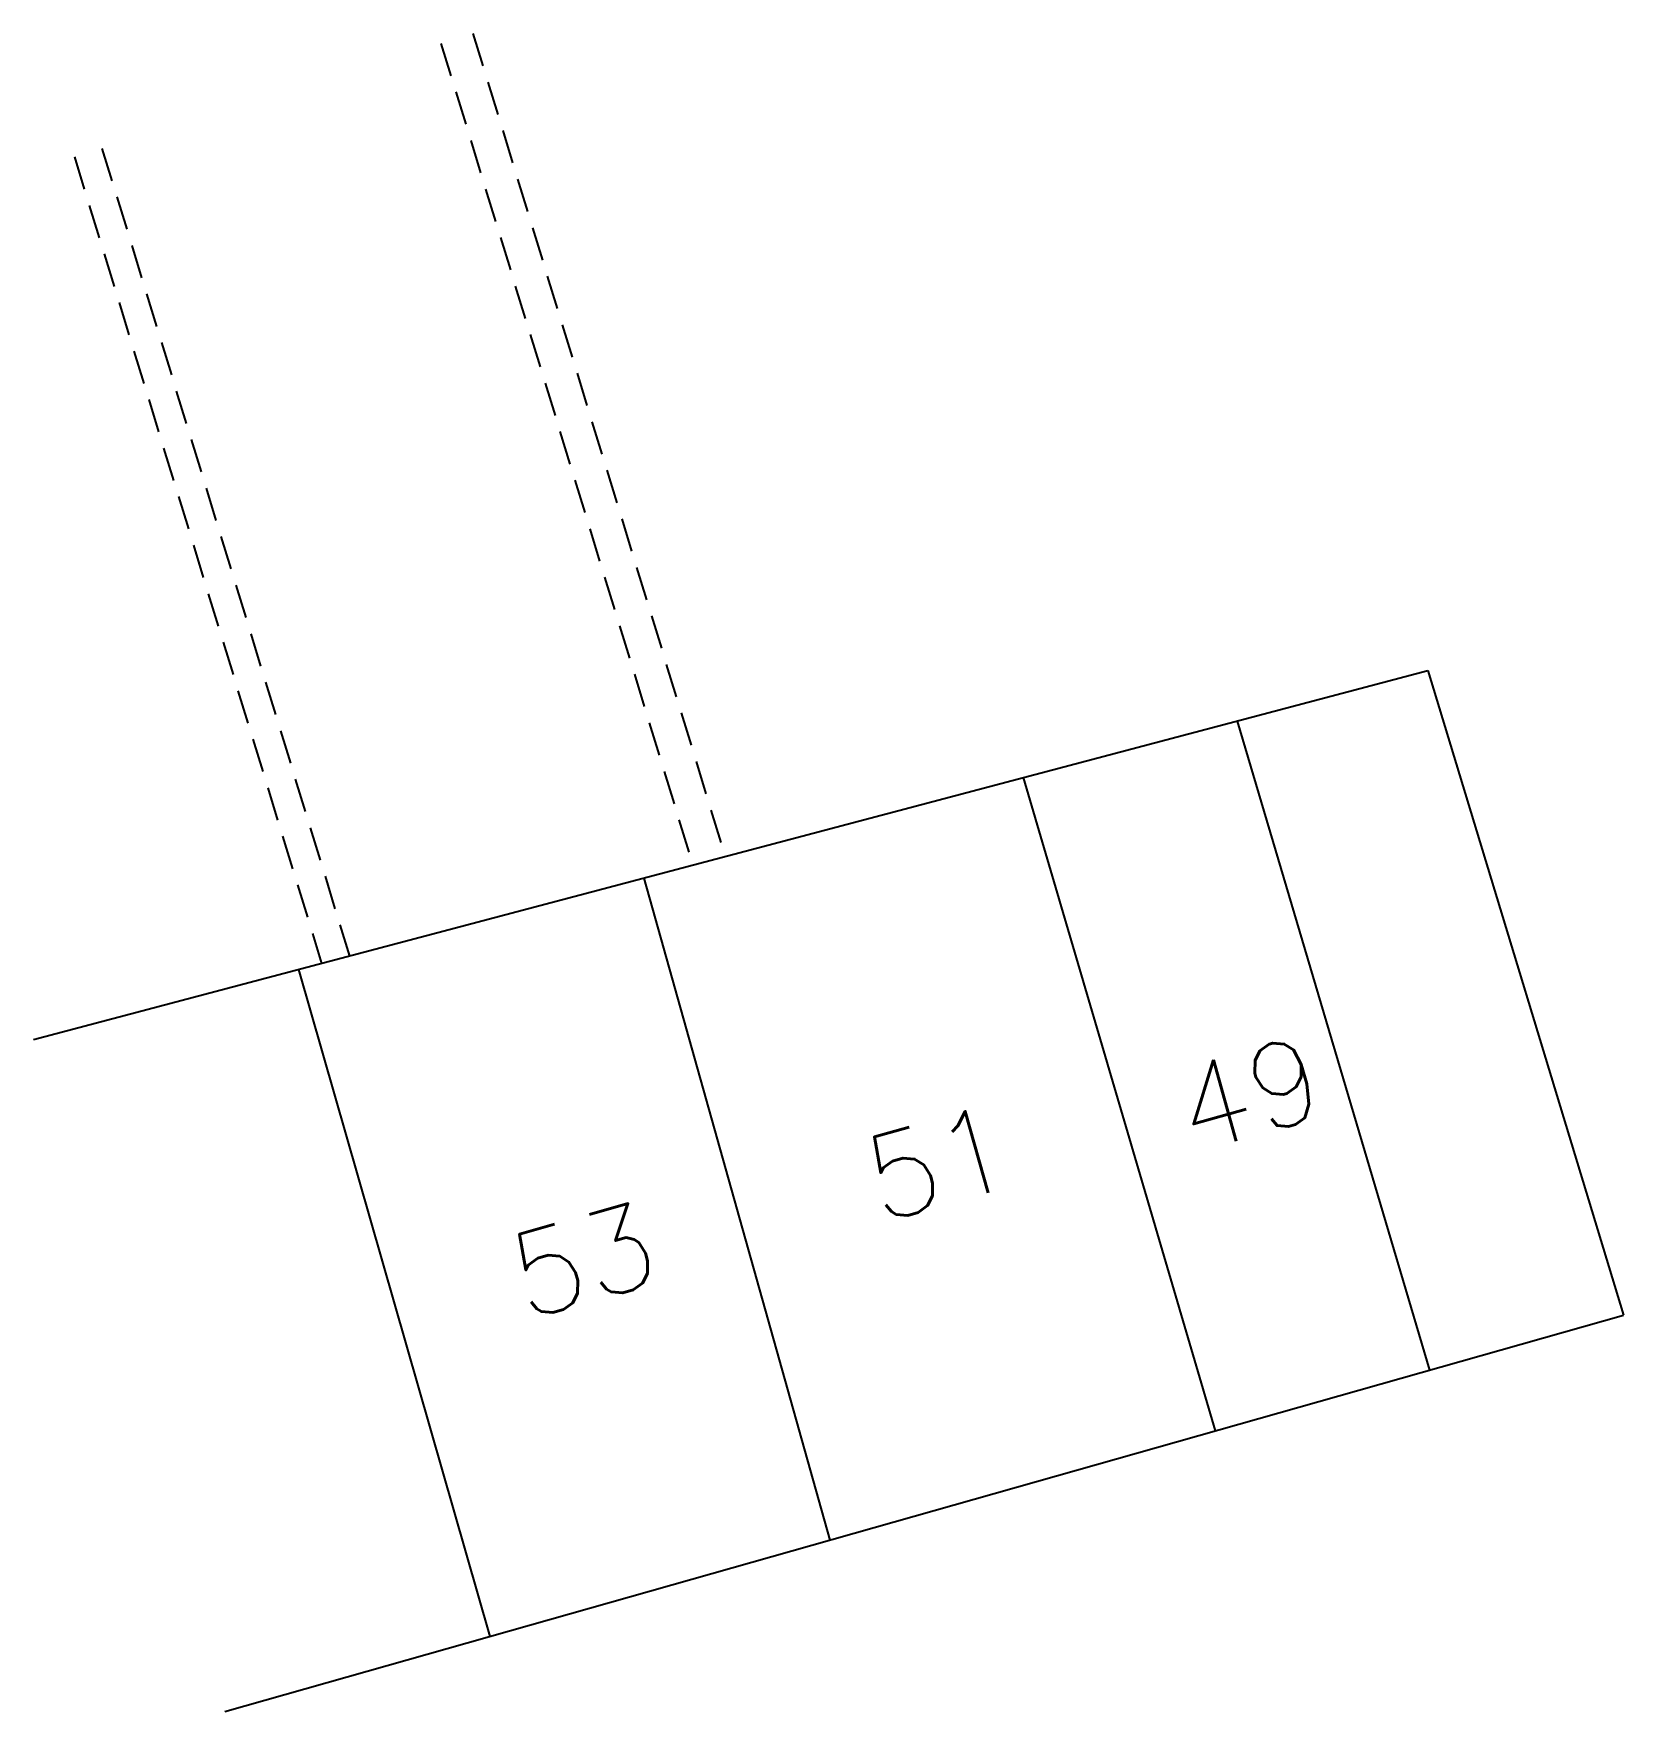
# Model space of a CAD drawing. Header units: millimetres. Extents: x 155999 to 157000, y 121000 to 121826.
# Drawn here: x 156625.44 to 156648.93, y 121332.14 to 121356.93 of the extents above; entities that cross this region are included whole.
import ezdxf
from ezdxf.enums import TextEntityAlignment as Align

# ---------------------------------------------------------------- set-up
doc = ezdxf.new("R2010")
doc.units = ezdxf.units.MM
doc.linetypes.add('DASHED', pattern=[0.75, 0.5, -0.25])
for name, color, linetype in [('W0112', 1, 'DASHED'), ('W0991', 7, 'CONTINUOUS'), ('W1102', 7, 'CONTINUOUS')]:
    doc.layers.add(name, color=color, linetype=linetype)
doc.styles.get("Standard").update_dxf_attribs({"font": 'romans.shx', "width": 0.85})

msp = doc.modelspace()

# ---------------------------------------------------------------- linework, layer by layer
at = {"layer": 'W0112'}
for points in [[(156631.931, 121356.934), (156635.658, 121344.772)], [(156631.458, 121356.788), (156635.18, 121344.646)], [(156626.449, 121355.237), (156630.107, 121343.303)], [(156626.042, 121355.111), (156629.694, 121343.194)]]:
    msp.add_lwpolyline(points, dxfattribs=at)
at = {"layer": 'W1102', "flags": 128}
for points in [[(156625.439, 121342.068), (156646.04, 121347.52)], [(156646.04, 121347.52), (156648.929, 121337.997)], [(156643.223, 121346.774), (156646.064, 121337.185)], [(156642.902, 121336.289), (156640.066, 121345.939)], [(156634.457, 121344.454), (156637.202, 121334.673)], [(156629.353, 121343.104), (156632.18, 121333.25)], [(156628.265, 121332.141), (156648.929, 121337.997)]]:
    msp.add_lwpolyline(points, dxfattribs=at)

# ---------------------------------------------------------------- texts
at = {"layer": 'W0991'}
for s, p in [('49', (156643.401, 121341.27)), ('51', (156638.805, 121340.246)), ('53', (156633.563, 121338.811))]:
    msp.add_text(s, height=1.25, rotation=15.6774, dxfattribs=at).set_placement(p, align=Align.MIDDLE)

doc.saveas('drawing.dxf')
